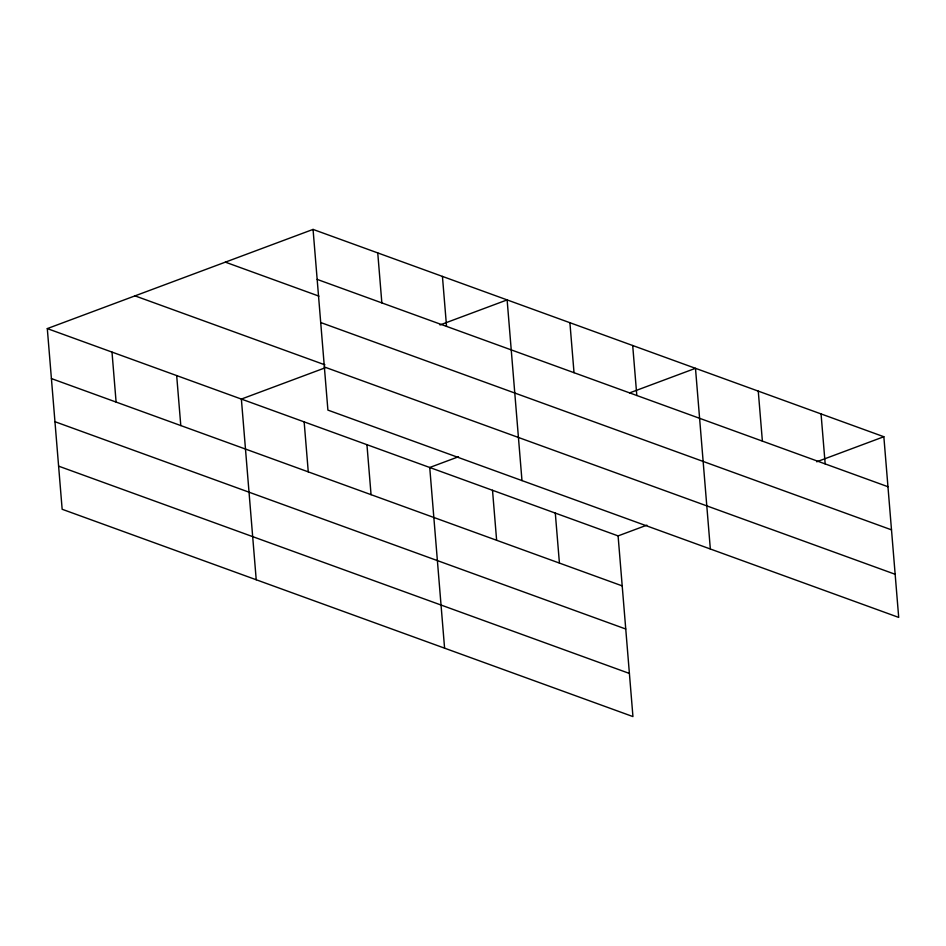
<?xml version="1.0" encoding="UTF-8"?>
<svg xmlns="http://www.w3.org/2000/svg" width="946" height="946" viewBox="0 0 946 946"><rect width="100%" height="100%" fill="white"/><g stroke="black" fill="none" stroke-linecap="round" stroke-linejoin="round"><path stroke-width="1.42" d="M47.3 328.593L618.093 535.897L632.945 716.583L62.152 509.267L47.3 328.593L313.055 229.417L883.848 436.733L898.7 617.407L327.907 410.103L313.055 229.417M324.963 367.888L241.372 399.07L256.224 579.756M439.985 324.963L507.127 299.906L521.979 480.592M458.503 456.752L429.732 467.49L444.585 648.164M629.705 392.862L695.487 368.313L710.34 548.999M618.093 535.897L646.863 525.16M816.705 461.79L883.848 436.733M317.17 279.401L887.951 486.717M225.361 262.148L318.944 296.145M320.706 322.539L891.499 529.843M134.994 295.862L324.939 364.849M324.36 366.977L895.153 574.281M51.415 378.577L622.196 585.881M54.951 421.703L625.744 629.007M58.605 466.142L629.397 673.446M821.057 413.922L825.172 463.907M758.266 391.124L762.381 441.108M632.697 345.515L636.812 395.499M569.906 322.716L574.021 372.689M555.302 513.099L559.417 563.071M492.511 490.288L496.626 540.272M442.432 276.409L446.547 326.394M377.75 252.913L381.853 302.897M366.942 444.679L371.057 494.663M304.151 421.881L308.266 471.865M176.677 375.574L180.792 425.558M111.995 352.078L116.098 402.062"/></g></svg>
